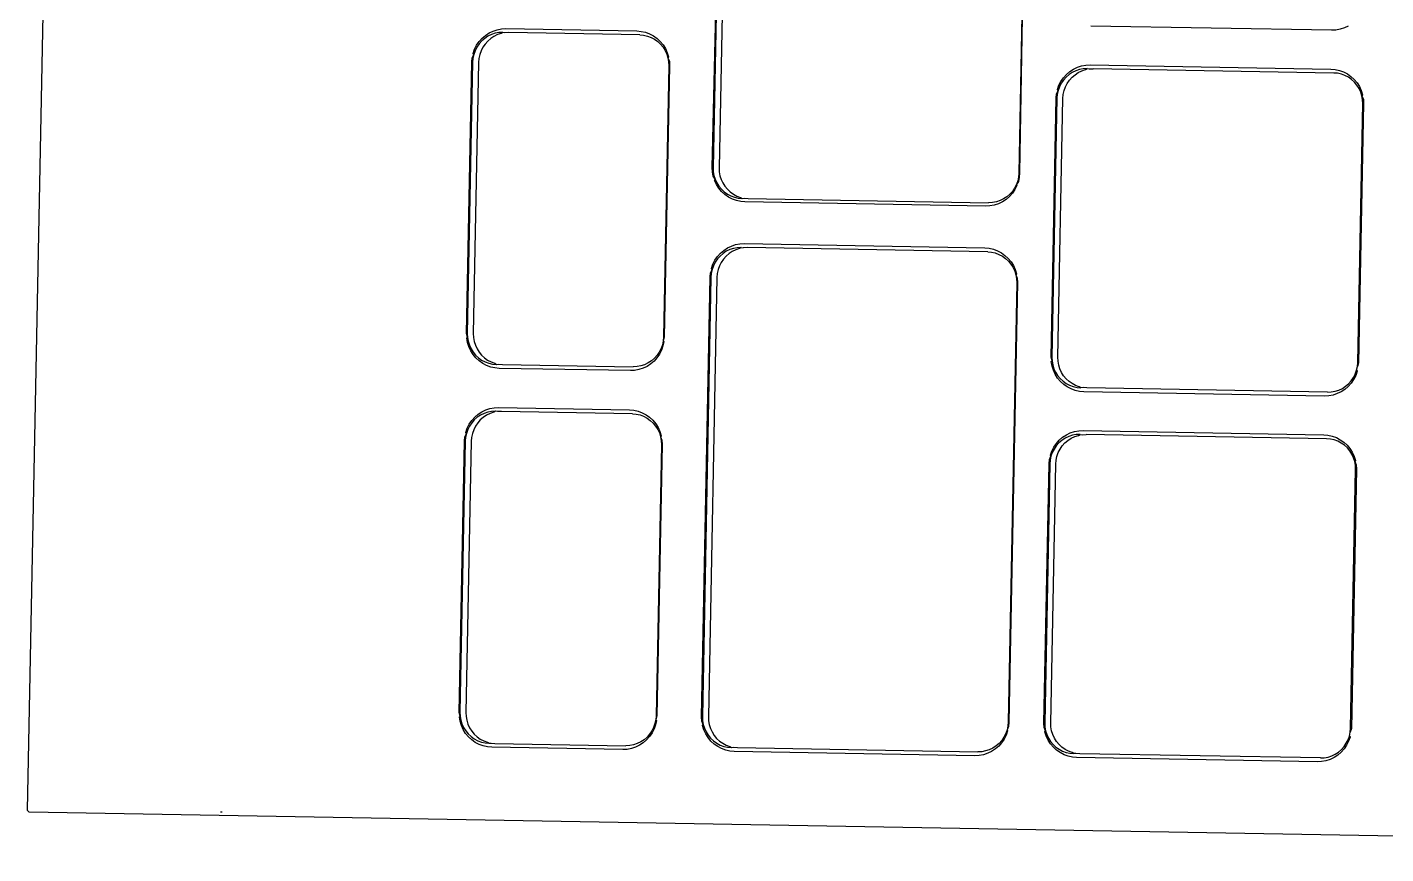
# Model space of a CAD drawing. Header units: millimetres. Extents: x 44692 to 172587, y -26854 to 14445.
# Drawn here: x 148764 to 148825.9, y -15558.6 to -15520.9 of the extents above; entities that cross this region are included whole.
import ezdxf

# ---------------------------------------------------------------- set-up
doc = ezdxf.new("R2010")
doc.units = ezdxf.units.MM
doc.header["$LTSCALE"] = 100
doc.layers.add('Muebles', color=112, linetype='Continuous')

msp = doc.modelspace()

# ---------------------------------------------------------------- linework, layer by layer
at = {"layer": 'Muebles'}
for p, q in [((148768.812, -15310.04), (148764.006, -15556.603)), ((148795.23, -15527.296), (148795.495, -15515.507)), ((148795.495, -15515.507), (148795.265, -15527.313)), ((148795.768, -15515.512), (148795.538, -15527.317)), ((148809.432, -15515.753), (148809.202, -15527.558)), ((148809.432, -15515.753), (148809.237, -15527.543)), ((148784.739, -15521.409), (148784.891, -15521.277)), ((148784.891, -15521.277), (148785.059, -15521.166)), ((148785.166, -15521.239), (148785.005, -15521.316)), ((148785.059, -15521.166), (148785.24, -15521.079)), ((148785.334, -15521.183), (148785.166, -15521.239)), ((148785.24, -15521.079), (148785.43, -15521.016)), ((148785.439, -15521.243), (148785.278, -15521.321)), ((148785.508, -15521.151), (148785.334, -15521.183)), ((148785.43, -15521.016), (148785.626, -15520.98)), ((148785.607, -15521.188), (148785.439, -15521.243)), ((148785.685, -15521.142), (148785.508, -15521.151)), ((148785.685, -15521.142), (148785.607, -15521.188)), ((148785.626, -15520.98), (148785.819, -15520.97)), ((148785.781, -15521.156), (148785.685, -15521.142)), ((148785.958, -15521.147), (148785.781, -15521.156)), ((148785.819, -15520.97), (148791.795, -15521.076)), ((148791.923, -15521.252), (148785.958, -15521.147)), ((148791.795, -15521.076), (148791.988, -15521.092)), ((148791.923, -15521.252), (148792.099, -15521.267)), ((148791.988, -15521.092), (148792.183, -15521.135)), ((148792.099, -15521.267), (148792.272, -15521.306)), ((148792.183, -15521.135), (148792.37, -15521.205)), ((148792.37, -15521.205), (148792.547, -15521.298)), ((148823.455, -15521.044), (148812.484, -15520.851)), ((148823.649, -15521.035), (148823.455, -15521.044)), ((148823.845, -15520.999), (148823.649, -15521.035)), ((148824.034, -15520.937), (148823.845, -15520.999)), ((148824.215, -15520.851), (148824.034, -15520.937)), ((148784.398, -15521.91), (148784.49, -15521.729)), ((148784.501, -15521.815), (148784.419, -15521.976)), ((148784.49, -15521.729), (148784.604, -15521.56)), ((148784.602, -15521.666), (148784.501, -15521.815)), ((148784.721, -15521.531), (148784.602, -15521.666)), ((148784.604, -15521.56), (148784.739, -15521.409)), ((148784.774, -15521.82), (148784.692, -15521.981)), ((148784.856, -15521.414), (148784.721, -15521.531)), ((148784.875, -15521.671), (148784.774, -15521.82)), ((148785.005, -15521.316), (148784.856, -15521.414)), ((148784.994, -15521.536), (148784.875, -15521.671)), ((148785.129, -15521.419), (148784.994, -15521.536)), ((148785.278, -15521.321), (148785.129, -15521.419)), ((148792.272, -15521.306), (148792.438, -15521.367)), ((148792.438, -15521.367), (148792.595, -15521.45)), ((148792.547, -15521.298), (148792.711, -15521.415)), ((148792.595, -15521.45), (148792.74, -15521.553)), ((148792.711, -15521.415), (148792.858, -15521.552)), ((148792.74, -15521.553), (148792.871, -15521.675)), ((148792.858, -15521.552), (148792.987, -15521.708)), ((148792.871, -15521.675), (148792.985, -15521.814)), ((148792.985, -15521.814), (148793.08, -15521.966)), ((148792.987, -15521.708), (148793.094, -15521.88)), ((148793.094, -15521.88), (148793.179, -15522.065)), ((148784.03, -15534.874), (148784.271, -15522.501)), ((148784.306, -15522.505), (148784.065, -15534.867)), ((148784.271, -15522.501), (148784.288, -15522.303)), ((148784.288, -15522.303), (148784.359, -15522.147)), ((148784.321, -15522.324), (148784.306, -15522.505)), ((148784.359, -15522.147), (148784.321, -15522.324)), ((148784.331, -15522.103), (148784.398, -15521.91)), ((148784.359, -15522.147), (148784.331, -15522.103)), ((148784.579, -15522.51), (148784.338, -15534.871)), ((148784.419, -15521.976), (148784.359, -15522.147)), ((148784.594, -15522.329), (148784.579, -15522.51)), ((148784.632, -15522.152), (148784.594, -15522.329)), ((148784.692, -15521.981), (148784.632, -15522.152)), ((148793.08, -15521.966), (148793.155, -15522.13)), ((148793.155, -15522.13), (148793.209, -15522.303)), ((148793.179, -15522.065), (148793.239, -15522.26)), ((148793.239, -15522.26), (148793.209, -15522.303)), ((148793.209, -15522.303), (148793.24, -15522.482)), ((148793.209, -15522.303), (148793.274, -15522.462)), ((148793.24, -15522.482), (148793.248, -15522.663)), ((148793.274, -15522.462), (148793.283, -15522.66)), ((148793.248, -15522.663), (148793.007, -15535.024)), ((148793.283, -15522.66), (148793.042, -15535.033)), ((148811.235, -15523.206), (148811.37, -15523.056)), ((148811.487, -15523.063), (148811.351, -15523.179)), ((148811.37, -15523.056), (148811.522, -15522.925)), ((148811.636, -15522.966), (148811.487, -15523.063)), ((148811.522, -15522.925), (148811.69, -15522.815)), ((148811.624, -15523.184), (148811.76, -15523.068)), ((148811.796, -15522.889), (148811.636, -15522.966)), ((148811.69, -15522.815), (148811.87, -15522.729)), ((148811.76, -15523.068), (148811.909, -15522.971)), ((148811.964, -15522.835), (148811.796, -15522.889)), ((148811.87, -15522.729), (148812.06, -15522.667)), ((148811.909, -15522.971), (148812.069, -15522.894)), ((148812.138, -15522.803), (148811.964, -15522.835)), ((148812.06, -15522.667), (148812.256, -15522.631)), ((148812.069, -15522.894), (148812.237, -15522.839)), ((148812.315, -15522.794), (148812.138, -15522.803)), ((148812.237, -15522.839), (148812.315, -15522.794)), ((148812.256, -15522.631), (148812.449, -15522.622)), ((148812.315, -15522.794), (148812.411, -15522.807)), ((148812.411, -15522.807), (148812.588, -15522.799)), ((148812.449, -15522.622), (148823.421, -15522.815)), ((148823.548, -15522.992), (148812.588, -15522.799)), ((148823.421, -15522.815), (148823.614, -15522.831)), ((148823.725, -15523.007), (148823.548, -15522.992)), ((148823.614, -15522.831), (148823.808, -15522.874)), ((148823.897, -15523.045), (148823.725, -15523.007)), ((148823.808, -15522.874), (148823.995, -15522.943)), ((148824.064, -15523.106), (148823.897, -15523.045)), ((148823.995, -15522.943), (148824.172, -15523.035)), ((148824.221, -15523.188), (148824.064, -15523.106)), ((148824.172, -15523.035), (148824.336, -15523.151)), ((148810.961, -15523.744), (148811.029, -15523.553)), ((148810.99, -15523.789), (148810.961, -15523.744)), ((148811.05, -15523.62), (148810.99, -15523.789)), ((148811.029, -15523.553), (148811.121, -15523.372)), ((148811.131, -15523.46), (148811.05, -15523.62)), ((148811.121, -15523.372), (148811.235, -15523.206)), ((148811.232, -15523.312), (148811.131, -15523.46)), ((148811.351, -15523.179), (148811.232, -15523.312)), ((148811.263, -15523.794), (148811.323, -15523.625)), ((148811.323, -15523.625), (148811.404, -15523.465)), ((148811.404, -15523.465), (148811.505, -15523.317)), ((148811.505, -15523.317), (148811.624, -15523.184)), ((148824.366, -15523.29), (148824.221, -15523.188)), ((148824.336, -15523.151), (148824.483, -15523.287)), ((148824.496, -15523.411), (148824.366, -15523.29)), ((148824.483, -15523.287), (148824.612, -15523.442)), ((148824.61, -15523.548), (148824.496, -15523.411)), ((148824.706, -15523.699), (148824.61, -15523.548)), ((148824.612, -15523.442), (148824.719, -15523.612)), ((148824.781, -15523.862), (148824.706, -15523.699)), ((148824.719, -15523.612), (148824.804, -15523.796)), ((148810.671, -15535.956), (148810.902, -15524.139)), ((148810.937, -15524.143), (148810.706, -15535.949)), ((148810.902, -15524.139), (148810.918, -15523.942)), ((148810.918, -15523.942), (148810.99, -15523.789)), ((148810.952, -15523.964), (148810.937, -15524.143)), ((148810.99, -15523.789), (148810.952, -15523.964)), ((148810.979, -15535.954), (148811.21, -15524.148)), ((148811.21, -15524.148), (148811.225, -15523.969)), ((148811.225, -15523.969), (148811.263, -15523.794)), ((148824.834, -15524.033), (148824.781, -15523.862)), ((148824.804, -15523.796), (148824.865, -15523.989)), ((148824.865, -15523.989), (148824.834, -15524.033)), ((148824.865, -15524.21), (148824.834, -15524.033)), ((148824.834, -15524.033), (148824.9, -15524.189)), ((148824.873, -15524.389), (148824.865, -15524.21)), ((148824.9, -15524.189), (148824.908, -15524.386)), ((148824.643, -15536.195), (148824.873, -15524.389)), ((148824.908, -15524.386), (148824.678, -15536.209)), ((148795.239, -15527.493), (148795.23, -15527.296)), ((148795.265, -15527.313), (148795.273, -15527.492)), ((148795.538, -15527.317), (148795.546, -15527.497)), ((148795.274, -15527.693), (148795.239, -15527.493)), ((148795.273, -15527.492), (148795.304, -15527.669)), ((148795.357, -15527.84), (148795.274, -15527.693)), ((148795.304, -15527.669), (148795.357, -15527.84)), ((148795.335, -15527.886), (148795.357, -15527.84)), ((148795.419, -15528.07), (148795.335, -15527.886)), ((148795.357, -15527.84), (148795.433, -15528.002)), ((148795.527, -15528.24), (148795.419, -15528.07)), ((148795.433, -15528.002), (148795.528, -15528.153)), ((148795.546, -15527.497), (148795.577, -15527.674)), ((148795.577, -15527.674), (148795.63, -15527.845)), ((148795.63, -15527.845), (148795.706, -15528.007)), ((148795.706, -15528.007), (148795.801, -15528.158)), ((148809.088, -15528.082), (148809.007, -15528.242)), ((148809.149, -15527.913), (148809.088, -15528.082)), ((148809.178, -15527.938), (148809.088, -15528.082)), ((148809.088, -15528.082), (148809.11, -15528.129)), ((148809.187, -15527.737), (148809.149, -15527.913)), ((148809.22, -15527.74), (148809.178, -15527.938)), ((148809.202, -15527.558), (148809.187, -15527.737)), ((148809.237, -15527.543), (148809.22, -15527.74)), ((148795.655, -15528.395), (148795.527, -15528.24)), ((148795.528, -15528.153), (148795.642, -15528.291)), ((148795.642, -15528.291), (148795.772, -15528.411)), ((148795.803, -15528.531), (148795.655, -15528.395)), ((148795.772, -15528.411), (148795.917, -15528.514)), ((148795.801, -15528.158), (148795.915, -15528.295)), ((148795.966, -15528.646), (148795.803, -15528.531)), ((148795.915, -15528.295), (148796.045, -15528.416)), ((148795.917, -15528.514), (148796.074, -15528.596)), ((148796.143, -15528.739), (148795.966, -15528.646)), ((148796.045, -15528.416), (148796.19, -15528.519)), ((148796.074, -15528.596), (148796.241, -15528.657)), ((148796.19, -15528.519), (148796.348, -15528.601)), ((148796.241, -15528.657), (148796.414, -15528.695)), ((148796.348, -15528.601), (148796.514, -15528.661)), ((148796.414, -15528.695), (148796.59, -15528.71)), ((148796.514, -15528.661), (148796.59, -15528.71)), ((148796.59, -15528.71), (148796.687, -15528.7)), ((148796.687, -15528.7), (148796.863, -15528.714)), ((148808.652, -15528.639), (148808.503, -15528.736)), ((148808.769, -15528.626), (148808.617, -15528.757)), ((148808.787, -15528.522), (148808.652, -15528.639)), ((148808.904, -15528.476), (148808.769, -15528.626)), ((148808.906, -15528.389), (148808.787, -15528.522)), ((148809.018, -15528.31), (148808.904, -15528.476)), ((148809.007, -15528.242), (148808.906, -15528.389)), ((148809.11, -15528.129), (148809.018, -15528.31)), ((148796.33, -15528.807), (148796.143, -15528.739)), ((148796.525, -15528.85), (148796.33, -15528.807)), ((148796.718, -15528.867), (148796.525, -15528.85)), ((148807.689, -15529.06), (148796.718, -15528.867)), ((148796.863, -15528.714), (148807.823, -15528.908)), ((148807.883, -15529.051), (148807.689, -15529.06)), ((148808, -15528.899), (148807.823, -15528.908)), ((148808.078, -15529.015), (148807.883, -15529.051)), ((148808.174, -15528.867), (148808, -15528.899)), ((148808.268, -15528.953), (148808.078, -15529.015)), ((148808.342, -15528.812), (148808.174, -15528.867)), ((148808.449, -15528.867), (148808.268, -15528.953)), ((148808.503, -15528.736), (148808.342, -15528.812)), ((148808.617, -15528.757), (148808.449, -15528.867)), ((148795.6, -15531.212), (148795.752, -15531.079)), ((148795.867, -15531.121), (148795.718, -15531.219)), ((148795.752, -15531.079), (148795.92, -15530.969)), ((148796.027, -15531.044), (148795.867, -15531.121)), ((148795.92, -15530.969), (148796.101, -15530.882)), ((148796.14, -15531.126), (148795.991, -15531.224)), ((148796.195, -15530.988), (148796.027, -15531.044)), ((148796.101, -15530.882), (148796.291, -15530.819)), ((148796.3, -15531.049), (148796.14, -15531.126)), ((148796.369, -15530.956), (148796.195, -15530.988)), ((148796.291, -15530.819), (148796.487, -15530.783)), ((148796.468, -15530.993), (148796.3, -15531.049)), ((148796.546, -15530.947), (148796.369, -15530.956)), ((148796.546, -15530.947), (148796.468, -15530.993)), ((148796.487, -15530.783), (148796.68, -15530.773)), ((148796.546, -15530.947), (148796.642, -15530.961)), ((148796.819, -15530.952), (148796.642, -15530.961)), ((148796.68, -15530.773), (148807.652, -15530.967)), ((148807.78, -15531.146), (148796.819, -15530.952)), ((148807.652, -15530.967), (148807.845, -15530.983)), ((148807.78, -15531.146), (148807.956, -15531.161)), ((148807.845, -15530.983), (148808.04, -15531.026)), ((148807.956, -15531.161), (148808.128, -15531.199)), ((148808.04, -15531.026), (148808.227, -15531.095)), ((148808.227, -15531.095), (148808.404, -15531.189)), ((148808.404, -15531.189), (148808.568, -15531.306)), ((148795.192, -15531.906), (148795.26, -15531.713)), ((148795.281, -15531.782), (148795.22, -15531.952)), ((148795.26, -15531.713), (148795.351, -15531.531)), ((148795.362, -15531.62), (148795.281, -15531.782)), ((148795.351, -15531.531), (148795.466, -15531.363)), ((148795.463, -15531.471), (148795.362, -15531.62)), ((148795.582, -15531.337), (148795.463, -15531.471)), ((148795.466, -15531.363), (148795.6, -15531.212)), ((148795.554, -15531.786), (148795.493, -15531.957)), ((148795.635, -15531.625), (148795.554, -15531.786)), ((148795.718, -15531.219), (148795.582, -15531.337)), ((148795.736, -15531.476), (148795.635, -15531.625)), ((148795.855, -15531.342), (148795.736, -15531.476)), ((148795.991, -15531.224), (148795.855, -15531.342)), ((148808.128, -15531.199), (148808.295, -15531.26)), ((148808.295, -15531.26), (148808.452, -15531.343)), ((148808.452, -15531.343), (148808.597, -15531.447)), ((148808.568, -15531.306), (148808.715, -15531.443)), ((148808.597, -15531.447), (148808.727, -15531.569)), ((148808.715, -15531.443), (148808.843, -15531.599)), ((148808.727, -15531.569), (148808.841, -15531.707)), ((148808.841, -15531.707), (148808.937, -15531.86)), ((148808.843, -15531.599), (148808.951, -15531.771)), ((148808.951, -15531.771), (148809.035, -15531.956)), ((148794.742, -15552.343), (148795.132, -15532.304)), ((148795.167, -15532.31), (148794.777, -15552.338)), ((148795.44, -15532.315), (148795.05, -15552.342)), ((148795.132, -15532.304), (148795.149, -15532.106)), ((148795.149, -15532.106), (148795.22, -15531.952)), ((148795.182, -15532.13), (148795.167, -15532.31)), ((148795.22, -15531.952), (148795.182, -15532.13)), ((148795.22, -15531.952), (148795.192, -15531.906)), ((148795.456, -15532.134), (148795.44, -15532.315)), ((148795.493, -15531.957), (148795.456, -15532.134)), ((148808.937, -15531.86), (148809.012, -15532.024)), ((148809.012, -15532.024), (148809.065, -15532.197)), ((148809.035, -15531.956), (148809.096, -15532.151)), ((148809.096, -15532.151), (148809.065, -15532.197)), ((148809.065, -15532.197), (148809.096, -15532.375)), ((148809.065, -15532.197), (148809.131, -15532.352)), ((148809.096, -15532.375), (148809.104, -15532.556)), ((148809.131, -15532.352), (148809.139, -15532.551)), ((148809.104, -15532.556), (148808.714, -15552.583)), ((148809.139, -15532.551), (148808.749, -15552.59)), ((148784.073, -15535.048), (148784.03, -15534.874)), ((148784.065, -15534.867), (148784.073, -15535.048)), ((148784.338, -15534.871), (148784.346, -15535.053)), ((148784.039, -15535.073), (148784.073, -15535.048)), ((148784.074, -15535.274), (148784.039, -15535.073)), ((148784.073, -15535.048), (148784.104, -15535.226)), ((148784.134, -15535.469), (148784.074, -15535.274)), ((148784.104, -15535.226), (148784.158, -15535.399)), ((148784.219, -15535.654), (148784.134, -15535.469)), ((148784.158, -15535.399), (148784.233, -15535.563)), ((148784.346, -15535.053), (148784.377, -15535.231)), ((148784.377, -15535.231), (148784.431, -15535.404)), ((148784.431, -15535.404), (148784.506, -15535.568)), ((148792.954, -15535.383), (148792.893, -15535.553)), ((148792.982, -15535.432), (148792.914, -15535.624)), ((148792.992, -15535.205), (148792.954, -15535.383)), ((148793.025, -15535.232), (148792.982, -15535.432)), ((148793.007, -15535.024), (148792.992, -15535.205)), ((148793.042, -15535.033), (148792.992, -15535.205)), ((148792.992, -15535.205), (148793.025, -15535.232)), ((148784.326, -15535.826), (148784.219, -15535.654)), ((148784.233, -15535.563), (148784.328, -15535.716)), ((148784.455, -15535.982), (148784.326, -15535.826)), ((148784.328, -15535.716), (148784.442, -15535.854)), ((148784.442, -15535.854), (148784.573, -15535.976)), ((148784.602, -15536.12), (148784.455, -15535.982)), ((148784.506, -15535.568), (148784.601, -15535.721)), ((148784.573, -15535.976), (148784.718, -15536.08)), ((148784.601, -15535.721), (148784.715, -15535.859)), ((148784.765, -15536.236), (148784.602, -15536.12)), ((148784.715, -15535.859), (148784.846, -15535.981)), ((148784.718, -15536.08), (148784.875, -15536.163)), ((148784.846, -15535.981), (148784.991, -15536.085)), ((148784.991, -15536.085), (148785.148, -15536.168)), ((148792.456, -15536.115), (148792.307, -15536.214)), ((148792.574, -15536.126), (148792.422, -15536.258)), ((148792.592, -15535.998), (148792.456, -15536.115)), ((148792.708, -15535.974), (148792.574, -15536.126)), ((148792.711, -15535.864), (148792.592, -15535.998)), ((148792.823, -15535.806), (148792.708, -15535.974)), ((148792.812, -15535.715), (148792.711, -15535.864)), ((148792.893, -15535.553), (148792.812, -15535.715)), ((148792.914, -15535.624), (148792.823, -15535.806)), ((148810.714, -15536.128), (148810.671, -15535.956)), ((148810.68, -15536.153), (148810.714, -15536.128)), ((148810.706, -15535.949), (148810.714, -15536.128)), ((148810.714, -15536.128), (148810.746, -15536.305)), ((148810.988, -15536.133), (148810.979, -15535.954)), ((148811.019, -15536.31), (148810.988, -15536.133)), ((148784.942, -15536.33), (148784.765, -15536.236)), ((148784.875, -15536.163), (148785.041, -15536.224)), ((148785.13, -15536.399), (148784.942, -15536.33)), ((148785.041, -15536.224), (148785.214, -15536.262)), ((148785.324, -15536.442), (148785.13, -15536.399)), ((148785.148, -15536.168), (148785.314, -15536.229)), ((148785.214, -15536.262), (148785.39, -15536.277)), ((148785.314, -15536.229), (148785.39, -15536.277)), ((148785.517, -15536.459), (148785.324, -15536.442)), ((148785.39, -15536.277), (148785.487, -15536.267)), ((148785.487, -15536.267), (148785.663, -15536.282)), ((148791.494, -15536.564), (148785.517, -15536.459)), ((148785.663, -15536.282), (148791.628, -15536.387)), ((148791.687, -15536.555), (148791.494, -15536.564)), ((148791.805, -15536.379), (148791.628, -15536.387)), ((148791.883, -15536.518), (148791.687, -15536.555)), ((148791.979, -15536.346), (148791.805, -15536.379)), ((148792.073, -15536.456), (148791.883, -15536.518)), ((148792.147, -15536.291), (148791.979, -15536.346)), ((148792.254, -15536.369), (148792.073, -15536.456)), ((148792.307, -15536.214), (148792.147, -15536.291)), ((148792.422, -15536.258), (148792.254, -15536.369)), ((148810.715, -15536.353), (148810.68, -15536.153)), ((148810.776, -15536.546), (148810.715, -15536.353)), ((148810.746, -15536.305), (148810.799, -15536.476)), ((148810.86, -15536.73), (148810.776, -15536.546)), ((148810.799, -15536.476), (148810.874, -15536.639)), ((148810.968, -15536.9), (148810.86, -15536.73)), ((148810.874, -15536.639), (148810.969, -15536.79)), ((148811.072, -15536.481), (148811.019, -15536.31)), ((148811.147, -15536.643), (148811.072, -15536.481)), ((148811.242, -15536.795), (148811.147, -15536.643)), ((148824.449, -15536.878), (148824.53, -15536.718)), ((148824.53, -15536.718), (148824.59, -15536.549)), ((148824.621, -15536.592), (148824.551, -15536.789)), ((148824.59, -15536.549), (148824.628, -15536.374)), ((148824.59, -15536.549), (148824.621, -15536.592)), ((148824.628, -15536.374), (148824.643, -15536.195)), ((148824.678, -15536.209), (148824.628, -15536.374)), ((148811.097, -15537.055), (148810.968, -15536.9)), ((148810.969, -15536.79), (148811.083, -15536.927)), ((148811.083, -15536.927), (148811.214, -15537.048)), ((148811.244, -15537.191), (148811.097, -15537.055)), ((148811.214, -15537.048), (148811.359, -15537.15)), ((148811.356, -15536.932), (148811.242, -15536.795)), ((148811.407, -15537.306), (148811.244, -15537.191)), ((148811.487, -15537.052), (148811.356, -15536.932)), ((148811.359, -15537.15), (148811.516, -15537.232)), ((148811.584, -15537.399), (148811.407, -15537.306)), ((148811.632, -15537.155), (148811.487, -15537.052)), ((148811.516, -15537.232), (148811.682, -15537.293)), ((148811.789, -15537.237), (148811.632, -15537.155)), ((148811.682, -15537.293), (148811.855, -15537.331)), ((148811.955, -15537.298), (148811.789, -15537.237)), ((148811.855, -15537.331), (148812.031, -15537.346)), ((148812.031, -15537.346), (148811.955, -15537.298)), ((148812.128, -15537.336), (148812.031, -15537.346)), ((148812.304, -15537.351), (148812.128, -15537.336)), ((148823.265, -15537.544), (148812.304, -15537.351)), ((148823.784, -15537.449), (148823.944, -15537.372)), ((148823.944, -15537.372), (148824.093, -15537.275)), ((148824.21, -15537.286), (148824.058, -15537.417)), ((148824.093, -15537.275), (148824.228, -15537.159)), ((148824.345, -15537.136), (148824.21, -15537.286)), ((148824.228, -15537.159), (148824.348, -15537.026)), ((148824.459, -15536.969), (148824.345, -15537.136)), ((148824.348, -15537.026), (148824.449, -15536.878)), ((148824.551, -15536.789), (148824.459, -15536.969)), ((148811.772, -15537.467), (148811.584, -15537.399)), ((148811.966, -15537.51), (148811.772, -15537.467)), ((148812.159, -15537.527), (148811.966, -15537.51)), ((148823.13, -15537.72), (148812.159, -15537.527)), ((148823.324, -15537.711), (148823.13, -15537.72)), ((148823.265, -15537.544), (148823.441, -15537.535)), ((148823.52, -15537.675), (148823.324, -15537.711)), ((148823.441, -15537.535), (148823.616, -15537.503)), ((148823.709, -15537.613), (148823.52, -15537.675)), ((148823.616, -15537.503), (148823.784, -15537.449)), ((148823.89, -15537.527), (148823.709, -15537.613)), ((148824.058, -15537.417), (148823.89, -15537.527)), ((148784.402, -15538.685), (148784.554, -15538.553)), ((148784.669, -15538.592), (148784.52, -15538.69)), ((148784.554, -15538.553), (148784.722, -15538.442)), ((148784.829, -15538.515), (148784.669, -15538.592)), ((148784.722, -15538.442), (148784.903, -15538.355)), ((148784.942, -15538.597), (148784.793, -15538.695)), ((148784.997, -15538.459), (148784.829, -15538.515)), ((148784.903, -15538.355), (148785.093, -15538.293)), ((148785.102, -15538.519), (148784.942, -15538.597)), ((148785.171, -15538.427), (148784.997, -15538.459)), ((148785.093, -15538.293), (148785.289, -15538.256)), ((148785.27, -15538.464), (148785.102, -15538.519)), ((148785.348, -15538.418), (148785.171, -15538.427)), ((148785.348, -15538.418), (148785.27, -15538.464)), ((148785.289, -15538.256), (148785.482, -15538.247)), ((148785.444, -15538.432), (148785.348, -15538.418)), ((148785.621, -15538.423), (148785.444, -15538.432)), ((148785.482, -15538.247), (148791.459, -15538.352)), ((148791.586, -15538.528), (148785.621, -15538.423)), ((148791.459, -15538.352), (148791.652, -15538.368)), ((148791.586, -15538.528), (148791.762, -15538.543)), ((148791.652, -15538.368), (148791.846, -15538.412)), ((148791.762, -15538.543), (148791.935, -15538.582)), ((148791.846, -15538.412), (148792.034, -15538.481)), ((148791.935, -15538.582), (148792.101, -15538.643)), ((148792.034, -15538.481), (148792.211, -15538.574)), ((148792.211, -15538.574), (148792.374, -15538.691)), ((148783.994, -15539.379), (148784.062, -15539.187)), ((148784.062, -15539.187), (148784.153, -15539.005)), ((148784.164, -15539.091), (148784.083, -15539.252)), ((148784.153, -15539.005), (148784.267, -15538.837)), ((148784.265, -15538.942), (148784.164, -15539.091)), ((148784.384, -15538.807), (148784.265, -15538.942)), ((148784.267, -15538.837), (148784.402, -15538.685)), ((148784.437, -15539.096), (148784.356, -15539.257)), ((148784.52, -15538.69), (148784.384, -15538.807)), ((148784.538, -15538.947), (148784.437, -15539.096)), ((148784.657, -15538.812), (148784.538, -15538.947)), ((148784.793, -15538.695), (148784.657, -15538.812)), ((148792.101, -15538.643), (148792.258, -15538.726)), ((148792.258, -15538.726), (148792.403, -15538.829)), ((148792.374, -15538.691), (148792.521, -15538.828)), ((148792.403, -15538.829), (148792.534, -15538.951)), ((148792.521, -15538.828), (148792.65, -15538.984)), ((148792.534, -15538.951), (148792.648, -15539.09)), ((148792.648, -15539.09), (148792.743, -15539.242)), ((148792.65, -15538.984), (148792.757, -15539.157)), ((148792.757, -15539.157), (148792.842, -15539.342)), ((148783.693, -15552.151), (148783.934, -15539.777)), ((148783.969, -15539.781), (148783.728, -15552.143)), ((148783.934, -15539.777), (148783.951, -15539.579)), ((148783.951, -15539.579), (148784.022, -15539.423)), ((148783.984, -15539.6), (148783.969, -15539.781)), ((148784.022, -15539.423), (148783.984, -15539.6)), ((148784.022, -15539.423), (148783.994, -15539.379)), ((148784.242, -15539.786), (148784.001, -15552.148)), ((148784.083, -15539.252), (148784.022, -15539.423)), ((148784.258, -15539.605), (148784.242, -15539.786)), ((148784.295, -15539.428), (148784.258, -15539.605)), ((148784.356, -15539.257), (148784.295, -15539.428)), ((148792.743, -15539.242), (148792.818, -15539.406)), ((148792.818, -15539.406), (148792.872, -15539.579)), ((148792.842, -15539.342), (148792.902, -15539.536)), ((148792.902, -15539.536), (148792.872, -15539.579)), ((148792.872, -15539.579), (148792.903, -15539.758)), ((148792.872, -15539.579), (148792.937, -15539.738)), ((148792.903, -15539.758), (148792.911, -15539.939)), ((148792.937, -15539.738), (148792.946, -15539.936)), ((148811.026, -15539.857), (148810.907, -15539.99)), ((148810.91, -15539.882), (148811.044, -15539.731)), ((148811.162, -15539.741), (148811.026, -15539.857)), ((148811.044, -15539.731), (148811.197, -15539.601)), ((148811.31, -15539.644), (148811.162, -15539.741)), ((148811.197, -15539.601), (148811.365, -15539.491)), ((148811.299, -15539.862), (148811.435, -15539.746)), ((148811.471, -15539.567), (148811.31, -15539.644)), ((148811.365, -15539.491), (148811.545, -15539.405)), ((148811.435, -15539.746), (148811.584, -15539.649)), ((148811.639, -15539.512), (148811.471, -15539.567)), ((148811.545, -15539.405), (148811.735, -15539.343)), ((148811.584, -15539.649), (148811.744, -15539.572)), ((148811.813, -15539.48), (148811.639, -15539.512)), ((148811.735, -15539.343), (148811.931, -15539.307)), ((148811.744, -15539.572), (148811.912, -15539.517)), ((148811.99, -15539.472), (148811.813, -15539.48)), ((148811.912, -15539.517), (148811.99, -15539.472)), ((148811.931, -15539.307), (148812.124, -15539.298)), ((148811.99, -15539.472), (148812.086, -15539.485)), ((148812.086, -15539.485), (148812.263, -15539.477)), ((148812.124, -15539.298), (148823.096, -15539.491)), ((148823.223, -15539.67), (148812.263, -15539.477)), ((148823.096, -15539.491), (148823.289, -15539.507)), ((148823.4, -15539.685), (148823.223, -15539.67)), ((148823.289, -15539.507), (148823.483, -15539.55)), ((148823.572, -15539.723), (148823.4, -15539.685)), ((148823.483, -15539.55), (148823.67, -15539.619)), ((148823.739, -15539.784), (148823.572, -15539.723)), ((148823.67, -15539.619), (148823.847, -15539.711)), ((148823.896, -15539.866), (148823.739, -15539.784)), ((148823.847, -15539.711), (148824.011, -15539.827)), ((148824.011, -15539.827), (148824.158, -15539.963)), ((148792.911, -15539.939), (148792.67, -15552.3)), ((148792.946, -15539.936), (148792.705, -15552.31)), ((148810.593, -15540.618), (148810.664, -15540.467)), ((148810.664, -15540.467), (148810.626, -15540.642)), ((148810.636, -15540.42), (148810.704, -15540.229)), ((148810.664, -15540.467), (148810.636, -15540.42)), ((148810.725, -15540.297), (148810.664, -15540.467)), ((148810.704, -15540.229), (148810.796, -15540.048)), ((148810.806, -15540.138), (148810.725, -15540.297)), ((148810.796, -15540.048), (148810.91, -15539.882)), ((148810.907, -15539.99), (148810.806, -15540.138)), ((148810.9, -15540.647), (148810.937, -15540.471)), ((148810.937, -15540.471), (148810.998, -15540.302)), ((148810.998, -15540.302), (148811.079, -15540.143)), ((148811.079, -15540.143), (148811.18, -15539.995)), ((148811.18, -15539.995), (148811.299, -15539.862)), ((148824.041, -15539.968), (148823.896, -15539.866)), ((148824.171, -15540.089), (148824.041, -15539.968)), ((148824.158, -15539.963), (148824.287, -15540.118)), ((148824.285, -15540.226), (148824.171, -15540.089)), ((148824.381, -15540.377), (148824.285, -15540.226)), ((148824.287, -15540.118), (148824.394, -15540.288)), ((148824.456, -15540.54), (148824.381, -15540.377)), ((148824.394, -15540.288), (148824.479, -15540.472)), ((148824.479, -15540.472), (148824.539, -15540.665)), ((148810.346, -15552.632), (148810.577, -15540.815)), ((148810.611, -15540.821), (148810.381, -15552.627)), ((148810.577, -15540.815), (148810.593, -15540.618)), ((148810.626, -15540.642), (148810.611, -15540.821)), ((148810.654, -15552.631), (148810.884, -15540.826)), ((148810.884, -15540.826), (148810.9, -15540.647)), ((148824.318, -15552.872), (148824.548, -15541.067)), ((148824.583, -15541.062), (148824.353, -15552.885)), ((148824.509, -15540.711), (148824.456, -15540.54)), ((148824.539, -15540.665), (148824.509, -15540.711)), ((148824.54, -15540.888), (148824.509, -15540.711)), ((148824.509, -15540.711), (148824.575, -15540.865)), ((148824.548, -15541.067), (148824.54, -15540.888)), ((148824.575, -15540.865), (148824.583, -15541.062)), ((148783.736, -15552.324), (148783.693, -15552.151)), ((148783.728, -15552.143), (148783.736, -15552.324)), ((148784.001, -15552.148), (148784.009, -15552.329)), ((148783.702, -15552.349), (148783.736, -15552.324)), ((148783.737, -15552.551), (148783.702, -15552.349)), ((148783.736, -15552.324), (148783.767, -15552.502)), ((148783.797, -15552.745), (148783.737, -15552.551)), ((148783.767, -15552.502), (148783.821, -15552.675)), ((148783.882, -15552.931), (148783.797, -15552.745)), ((148783.821, -15552.675), (148783.896, -15552.839)), ((148783.896, -15552.839), (148783.991, -15552.992)), ((148784.009, -15552.329), (148784.041, -15552.507)), ((148784.041, -15552.507), (148784.094, -15552.68)), ((148784.094, -15552.68), (148784.169, -15552.844)), ((148784.169, -15552.844), (148784.264, -15552.997)), ((148792.557, -15552.829), (148792.475, -15552.991)), ((148792.617, -15552.659), (148792.557, -15552.829)), ((148792.645, -15552.708), (148792.578, -15552.9)), ((148792.655, -15552.481), (148792.617, -15552.659)), ((148792.688, -15552.508), (148792.645, -15552.708)), ((148792.67, -15552.3), (148792.655, -15552.481)), ((148792.705, -15552.31), (148792.655, -15552.481)), ((148792.655, -15552.481), (148792.688, -15552.508)), ((148794.751, -15552.541), (148794.742, -15552.343)), ((148794.816, -15552.697), (148794.751, -15552.541)), ((148794.777, -15552.338), (148794.785, -15552.519)), ((148794.785, -15552.519), (148794.816, -15552.697)), ((148794.786, -15552.743), (148794.816, -15552.697)), ((148794.846, -15552.938), (148794.786, -15552.743)), ((148794.816, -15552.697), (148794.87, -15552.87)), ((148795.05, -15552.342), (148795.058, -15552.524)), ((148795.058, -15552.524), (148795.089, -15552.702)), ((148795.089, -15552.702), (148795.143, -15552.875)), ((148808.699, -15552.764), (148808.661, -15552.942)), ((148808.732, -15552.788), (148808.661, -15552.942)), ((148808.714, -15552.583), (148808.699, -15552.764)), ((148808.749, -15552.59), (148808.732, -15552.788)), ((148810.355, -15552.829), (148810.346, -15552.632)), ((148810.42, -15552.983), (148810.355, -15552.829)), ((148810.381, -15552.627), (148810.389, -15552.806)), ((148810.389, -15552.806), (148810.42, -15552.983)), ((148810.662, -15552.811), (148810.654, -15552.631)), ((148810.693, -15552.988), (148810.662, -15552.811)), ((148783.989, -15553.103), (148783.882, -15552.931)), ((148784.118, -15553.259), (148783.989, -15553.103)), ((148783.991, -15552.992), (148784.105, -15553.13)), ((148784.105, -15553.13), (148784.236, -15553.252)), ((148784.265, -15553.396), (148784.118, -15553.259)), ((148784.236, -15553.252), (148784.381, -15553.356)), ((148784.264, -15552.997), (148784.378, -15553.135)), ((148784.429, -15553.513), (148784.265, -15553.396)), ((148784.378, -15553.135), (148784.509, -15553.257)), ((148784.381, -15553.356), (148784.538, -15553.439)), ((148784.509, -15553.257), (148784.654, -15553.361)), ((148784.538, -15553.439), (148784.704, -15553.5)), ((148784.654, -15553.361), (148784.811, -15553.444)), ((148784.811, -15553.444), (148784.977, -15553.505)), ((148792.12, -15553.391), (148791.971, -15553.49)), ((148792.237, -15553.402), (148792.085, -15553.534)), ((148792.255, -15553.274), (148792.12, -15553.391)), ((148792.372, -15553.25), (148792.237, -15553.402)), ((148792.374, -15553.14), (148792.255, -15553.274)), ((148792.486, -15553.082), (148792.372, -15553.25)), ((148792.475, -15552.991), (148792.374, -15553.14)), ((148792.578, -15552.9), (148792.486, -15553.082)), ((148794.931, -15553.123), (148794.846, -15552.938)), ((148794.87, -15552.87), (148794.945, -15553.034)), ((148795.038, -15553.295), (148794.931, -15553.123)), ((148794.945, -15553.034), (148795.04, -15553.187)), ((148795.166, -15553.451), (148795.038, -15553.295)), ((148795.04, -15553.187), (148795.154, -15553.325)), ((148795.143, -15552.875), (148795.218, -15553.039)), ((148795.154, -15553.325), (148795.284, -15553.447)), ((148795.314, -15553.588), (148795.166, -15553.451)), ((148795.218, -15553.039), (148795.313, -15553.192)), ((148795.284, -15553.447), (148795.429, -15553.551)), ((148795.313, -15553.192), (148795.427, -15553.33)), ((148795.427, -15553.33), (148795.557, -15553.452)), ((148795.557, -15553.452), (148795.702, -15553.555)), ((148808.418, -15553.423), (148808.299, -15553.557)), ((148808.53, -15553.363), (148808.416, -15553.531)), ((148808.519, -15553.274), (148808.418, -15553.423)), ((148808.601, -15553.112), (148808.519, -15553.274)), ((148808.622, -15553.181), (148808.53, -15553.363)), ((148808.661, -15552.942), (148808.601, -15553.112)), ((148808.689, -15552.988), (148808.622, -15553.181)), ((148808.661, -15552.942), (148808.689, -15552.988)), ((148810.39, -15553.029), (148810.42, -15552.983)), ((148810.451, -15553.222), (148810.39, -15553.029)), ((148810.42, -15552.983), (148810.474, -15553.154)), ((148810.535, -15553.405), (148810.451, -15553.222)), ((148810.474, -15553.154), (148810.549, -15553.316)), ((148810.643, -15553.576), (148810.535, -15553.405)), ((148810.549, -15553.316), (148810.644, -15553.467)), ((148810.644, -15553.467), (148810.758, -15553.605)), ((148810.747, -15553.159), (148810.693, -15552.988)), ((148810.822, -15553.321), (148810.747, -15553.159)), ((148810.917, -15553.472), (148810.822, -15553.321)), ((148811.031, -15553.609), (148810.917, -15553.472)), ((148824.124, -15553.556), (148824.205, -15553.396)), ((148824.226, -15553.465), (148824.134, -15553.645)), ((148824.205, -15553.396), (148824.265, -15553.227)), ((148824.296, -15553.268), (148824.226, -15553.465)), ((148824.265, -15553.227), (148824.303, -15553.051)), ((148824.265, -15553.227), (148824.296, -15553.268)), ((148824.303, -15553.051), (148824.318, -15552.872)), ((148824.353, -15552.885), (148824.303, -15553.051)), ((148784.606, -15553.606), (148784.429, -15553.513)), ((148784.793, -15553.675), (148784.606, -15553.606)), ((148784.704, -15553.5), (148784.877, -15553.538)), ((148784.988, -15553.719), (148784.793, -15553.675)), ((148784.877, -15553.538), (148785.053, -15553.553)), ((148784.977, -15553.505), (148785.053, -15553.553)), ((148785.181, -15553.735), (148784.988, -15553.719)), ((148785.053, -15553.553), (148785.15, -15553.543)), ((148785.15, -15553.543), (148785.326, -15553.558)), ((148791.157, -15553.84), (148785.181, -15553.735)), ((148785.326, -15553.558), (148791.291, -15553.664)), ((148791.35, -15553.831), (148791.157, -15553.84)), ((148791.468, -15553.655), (148791.291, -15553.664)), ((148791.546, -15553.794), (148791.35, -15553.831)), ((148791.642, -15553.622), (148791.468, -15553.655)), ((148791.736, -15553.732), (148791.546, -15553.794)), ((148791.81, -15553.567), (148791.642, -15553.622)), ((148791.917, -15553.645), (148791.736, -15553.732)), ((148791.971, -15553.49), (148791.81, -15553.567)), ((148792.085, -15553.534), (148791.917, -15553.645)), ((148795.477, -15553.705), (148795.314, -15553.588)), ((148795.429, -15553.551), (148795.586, -15553.634)), ((148795.654, -15553.798), (148795.477, -15553.705)), ((148795.586, -15553.634), (148795.753, -15553.695)), ((148795.842, -15553.868), (148795.654, -15553.798)), ((148795.702, -15553.555), (148795.859, -15553.638)), ((148795.753, -15553.695), (148795.925, -15553.733)), ((148796.036, -15553.911), (148795.842, -15553.868)), ((148795.859, -15553.638), (148796.026, -15553.7)), ((148795.925, -15553.733), (148796.102, -15553.748)), ((148796.026, -15553.7), (148796.102, -15553.748)), ((148796.229, -15553.927), (148796.036, -15553.911)), ((148796.102, -15553.748), (148796.198, -15553.738)), ((148796.198, -15553.738), (148796.375, -15553.753)), ((148807.201, -15554.121), (148796.229, -15553.927)), ((148796.375, -15553.753), (148807.335, -15553.947)), ((148807.512, -15553.938), (148807.335, -15553.947)), ((148807.59, -15554.075), (148807.394, -15554.111)), ((148807.686, -15553.905), (148807.512, -15553.938)), ((148807.78, -15554.012), (148807.59, -15554.075)), ((148807.854, -15553.85), (148807.686, -15553.905)), ((148807.961, -15553.925), (148807.78, -15554.012)), ((148808.015, -15553.773), (148807.854, -15553.85)), ((148808.129, -15553.814), (148807.961, -15553.925)), ((148808.164, -15553.674), (148808.015, -15553.773)), ((148808.281, -15553.682), (148808.129, -15553.814)), ((148808.299, -15553.557), (148808.164, -15553.674)), ((148808.416, -15553.531), (148808.281, -15553.682)), ((148810.772, -15553.731), (148810.643, -15553.576)), ((148810.758, -15553.605), (148810.889, -15553.725)), ((148810.919, -15553.867), (148810.772, -15553.731)), ((148810.889, -15553.725), (148811.034, -15553.828)), ((148811.082, -15553.982), (148810.919, -15553.867)), ((148811.162, -15553.73), (148811.031, -15553.609)), ((148811.034, -15553.828), (148811.191, -15553.91)), ((148811.259, -15554.075), (148811.082, -15553.982)), ((148811.307, -15553.833), (148811.162, -15553.73)), ((148811.191, -15553.91), (148811.357, -15553.971)), ((148811.447, -15554.143), (148811.259, -15554.075)), ((148811.464, -15553.915), (148811.307, -15553.833)), ((148811.357, -15553.971), (148811.53, -15554.009)), ((148811.63, -15553.976), (148811.464, -15553.915)), ((148811.53, -15554.009), (148811.706, -15554.024)), ((148811.706, -15554.024), (148811.63, -15553.976)), ((148811.803, -15554.014), (148811.706, -15554.024)), ((148811.979, -15554.028), (148811.803, -15554.014)), ((148822.94, -15554.222), (148811.979, -15554.028)), ((148823.459, -15554.126), (148823.619, -15554.05)), ((148823.733, -15554.093), (148823.565, -15554.203)), ((148823.619, -15554.05), (148823.768, -15553.953)), ((148823.885, -15553.962), (148823.733, -15554.093)), ((148823.768, -15553.953), (148823.903, -15553.836)), ((148824.02, -15553.812), (148823.885, -15553.962)), ((148823.903, -15553.836), (148824.023, -15553.703)), ((148824.134, -15553.645), (148824.02, -15553.812)), ((148824.023, -15553.703), (148824.124, -15553.556)), ((148807.394, -15554.111), (148807.201, -15554.121)), ((148811.641, -15554.186), (148811.447, -15554.143)), ((148811.834, -15554.203), (148811.641, -15554.186)), ((148822.805, -15554.396), (148811.834, -15554.203)), ((148822.999, -15554.387), (148822.805, -15554.396)), ((148822.94, -15554.222), (148823.116, -15554.213)), ((148823.195, -15554.351), (148822.999, -15554.387)), ((148823.116, -15554.213), (148823.29, -15554.181)), ((148823.384, -15554.289), (148823.195, -15554.351)), ((148823.29, -15554.181), (148823.459, -15554.126)), ((148823.565, -15554.203), (148823.384, -15554.289)), ((148764.09, -15556.693), (148764.006, -15556.603)), ((148871.941, -15558.595), (148764.09, -15556.693)), ((148772.894, -15556.697), (148772.814, -15556.695))]:
    msp.add_line(p, q, dxfattribs=at)

doc.saveas('drawing.dxf')
